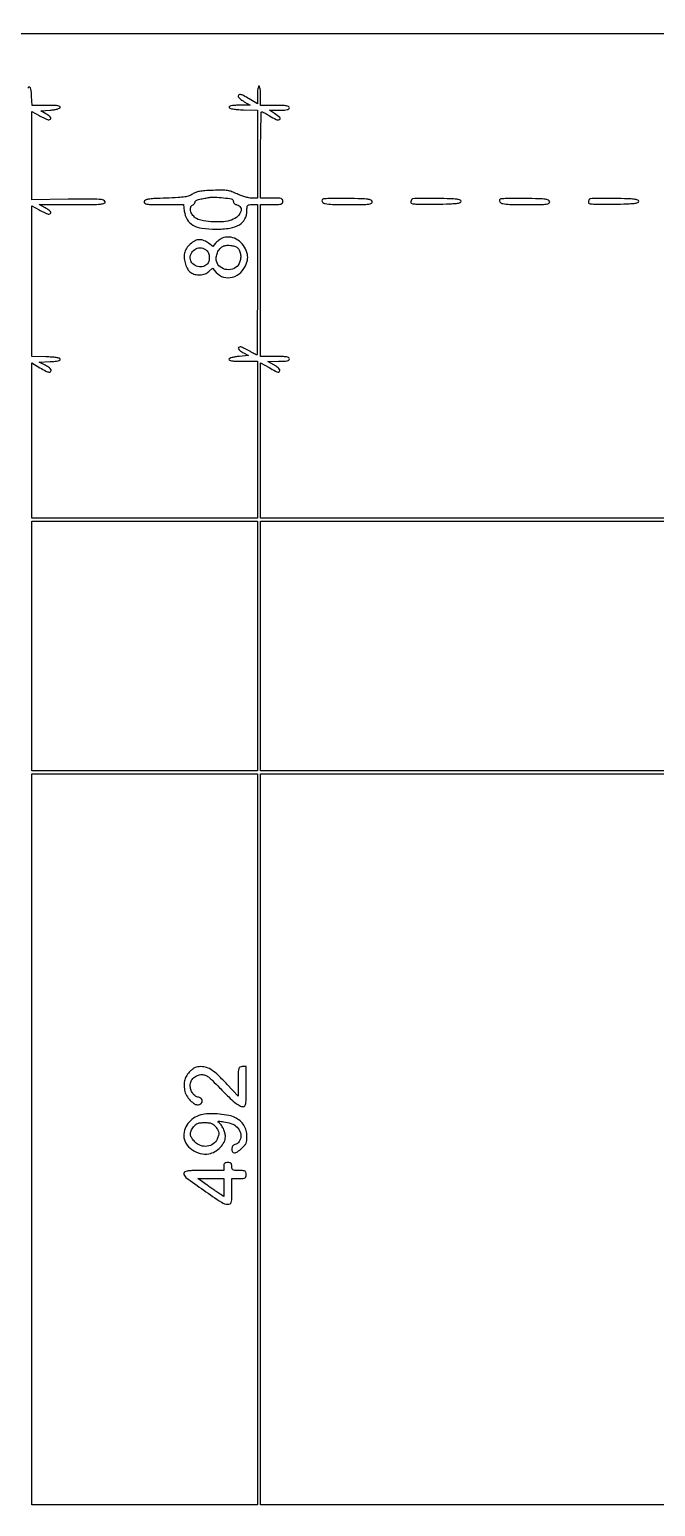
# Model space of a CAD drawing. Extents: x 0 to 836, y 5 to 589.
# Drawn here: x 412.4 to 445.5, y 430.3 to 508.4 of the extents above; entities that cross this region are included whole.
import ezdxf

# ---------------------------------------------------------------- set-up
doc = ezdxf.new("R2010")
doc.units = 0
doc.header["$MEASUREMENT"] = 0

msp = doc.modelspace()

# ---------------------------------------------------------------- linework, layer by layer
for points in [[(201.712326, 537.783562, -0.000001), (217.055896, 537.76491, -0.426088)], [(546.939, 229.3929, -0.000106), (546.943559, 250.949215, -0.000176), (546.957638, 269.095817, -0.000001), (546.976289, 285.583213, -0.415883)], [(836.0595, 588.6891), (420.497259, 588.710259, 0.000013), (261.145696, 588.714318, 0.000021), (126.989856, 588.708632), (4.934769, 588.698274, 0.19889), (4.878609, 588.675009, 0.198853), (4.855343, 588.618859), (4.83877, 516.273901, 0.000036), (4.826254, 436.744061, 0.000021), (4.8222, 342.282364), (4.8222, 95.946129), (4.469225, 95.920114, 0.031904), (4.160456, 95.877435, 0.315999), (4.075312, 95.787407, 0.415411), (4.137995, 95.703578, 0.035338), (4.43445, 95.6826), (4.8222, 95.6826), (4.8222, 50.2101), (4.8222, 4.7376), (420.462, 4.7376), (836.1018, 4.7376)], [(604.852986, 529.408162, -0.000002), (620.423836, 529.389509, -0.550615)], [(238.738155, 529.614638, -0.000002), (224.300981, 529.63329, -0.415836)], [(308.18842, 529.408162, -0.000002), (322.638019, 529.38951, -0.415836)], [(531.796111, 538.074638, -0.000002), (517.6951, 538.093291, -0.426056)], [(413.368417, 538.074638, -0.000002), (399.676779, 538.093291, -0.415815)], [(77.850638, 481.579418, -0.000002), (77.869294, 494.031443, -0.550517)], [(336.166934, 548.220763, -0.000002), (326.827688, 548.233536, -0.413812)], [(77.644162, 421.684687, -0.000002), (77.625507, 409.236574, -0.415775)], [(689.941022, 529.408162, -0.000003), (701.809045, 529.389505, -0.550493)], [(333.609652, 529.614638, -0.000003), (323.198363, 529.633296, -0.415688)], [(383.716206, 529.408162, -0.000003), (394.123716, 529.389504, -0.425916)], [(835.429914, 203.53197, -0.00002), (835.42504, 321.569549)], [(381.27946, 547.935135, -0.000004), (390.656104, 547.916048, -0.413615)], [(604.231838, 387.151416, -0.000003), (604.250494, 398.693431, -0.41574)], [(458.8281, 482.5584), (424.6074, 482.5584), (424.6074, 486.662223), (424.6074, 490.766047), (425.05839, 490.511523, 0.005091), (425.393198, 490.327038, 0.060859), (425.53055, 490.273468, 0.280946), (425.594427, 490.29305, 0.183407), (425.6226, 490.367271, 0.174943), (425.60309, 490.421325, 0.032609), (425.529408, 490.499167, 0.031428), (425.426822, 490.582943, 0.024173), (425.30535, 490.661428), (424.9881, 490.845313), (425.55915, 490.847257, 0.008975), (425.852052, 490.853512, 0.045684), (426.013551, 490.874725, 0.104993), (426.099056, 490.914056, 0.2369), (426.1302, 490.9761, 0.273642), (426.092325, 491.040123, 0.084509), (425.98215, 491.078325, 0.035355), (425.772386, 491.0982, 0.005946), (425.3688, 491.103), (424.6074, 491.103), (424.6074, 495.1215), (424.6074, 499.14), (425.1996, 499.14, 0.006583), (425.549492, 499.144607, 0.063075), (425.696625, 499.167193, 0.183695), (425.76547, 499.218626, 0.142406), (425.7918, 499.3092, 0.142406), (425.76547, 499.399774, 0.183695), (425.696625, 499.451207, 0.063075), (425.549492, 499.473793, 0.006583), (425.1996, 499.4784), (424.6074, 499.4784), (424.6074, 501.7626, -0.002603), (424.611959, 502.638292, -0.004348), (424.626038, 503.375041, -0.000761), (424.644959, 504.02008, -0.417363), (424.67085, 504.04416, -0.10382), (424.710588, 504.034077, -0.007062), (424.815067, 503.98107, -0.009869), (424.938455, 503.913121, -0.007234), (425.0727, 503.833093, 0.028609), (425.4283, 503.641205, 0.215036), (425.61492, 503.63859, 0.550574), (425.630704, 503.739854, 0.037328), (425.34765, 503.952467), (425.0727, 504.12855), (425.60145, 504.129975, 0.010038), (425.870086, 504.136093, 0.04885), (426.020687, 504.157388, 0.11021), (426.100739, 504.196813, 0.227201), (426.1302, 504.2583, 0.273642), (426.092325, 504.322323, 0.084509), (425.98215, 504.360525, 0.035355), (425.772386, 504.3804, 0.005946), (425.3688, 504.3852), (424.6074, 504.3852), (424.6074, 504.8928, 0.015416), (424.601357, 505.08876, 0.025878), (424.582725, 505.25235, 0.024068), (424.556218, 505.374747, 0.339565), (424.5228, 505.4004, 0.33177), (424.489724, 505.375738, 0.027191), (424.463051, 505.264363, 0.027994), (424.444304, 505.114819, 0.017186), (424.4382, 504.937295), (424.4382, 504.47419), (424.011477, 504.725795, 0.009346), (423.704375, 504.899216, 0.063105), (423.541764, 504.962162, 0.227008), (423.460025, 504.945323, 0.236522), (423.423828, 504.87165, 0.175744), (423.443267, 504.819337, 0.030637), (423.517362, 504.742149, 0.030019), (423.619857, 504.658489, 0.022931), (423.741078, 504.579295), (424.0575, 504.39269), (423.4794, 504.388945, 0.009126), (423.203038, 504.382109, 0.039013), (423.039425, 504.36222, 0.08811), (422.954338, 504.328755, 0.348167), (422.936327, 504.27945, 0.245891), (422.987279, 504.230169, 0.029679), (423.14441, 504.193847, 0.024548), (423.376259, 504.166186, 0.009086), (423.704777, 504.149256), (424.4382, 504.124813), (424.4382, 501.801606), (424.4382, 499.4784), (424.129382, 499.4784, -0.050392), (423.979679, 499.493526, -0.020173), (423.779462, 499.542892, -0.01972), (423.56628, 499.613897, -0.02352), (423.371825, 499.697948, 0.024358), (423.090239, 499.8191, 0.052583), (422.862075, 499.877975, 0.037902), (422.583883, 499.897953, 0.007743), (422.090342, 499.888298, 0.008281), (421.656298, 499.865877, 0.028282), (421.375808, 499.830713, 0.043282), (421.174101, 499.775371, 0.060365), (421.007849, 499.6899, -0.068987), (420.825719, 499.600186, -0.042284), (420.592585, 499.544264, -0.023596), (420.240274, 499.507589, -0.004872), (419.616981, 499.4784, 0.003439), (418.965045, 499.449742, 0.027643), (418.66665, 499.417969, 0.070052), (418.51067, 499.369509, 0.239581), (418.447528, 499.28805, 0.292103), (418.479143, 499.208734, 0.120467), (418.59117, 499.163556, 0.032856), (418.844105, 499.143821, 0.003044), (419.471758, 499.14), (420.524322, 499.14), (420.570591, 498.795034, 0.098084), (420.721628, 498.352461, 0.131995), (421.020142, 498.054836, 0.095835), (421.507156, 497.887833, 0.034829), (422.2386, 497.83682, 0.036921), (422.981078, 497.891721, 0.096429), (423.483423, 498.069352, 0.139031), (423.774611, 498.374276, 0.119105), (423.884335, 498.805833, -0.016579), (423.893601, 499.011433, -0.15567), (423.926589, 499.092361, -0.19293), (423.997068, 499.13029, -0.027895), (424.16325, 499.139732), (424.4382, 499.14), (424.4382, 495.1638, -0.000793), (424.435781, 493.639124, -0.001323), (424.428311, 492.355609, -0.000071), (424.418375, 491.201319, -0.411653), (424.404535, 491.1876, -0.118776), (424.381161, 491.193232, -0.002401), (424.272605, 491.249429, -0.005535), (424.14622, 491.31742, -0.003675), (424.002685, 491.398081, 0.011167), (423.853964, 491.478749, 0.013731), (423.71159, 491.547032, 0.012176), (423.590004, 491.597779, 0.090598), (423.52875, 491.609581, 0.192997), (423.447019, 491.577724, 0.340288), (423.435957, 491.509962, 0.109392), (423.525625, 491.40608, 0.035201), (423.69795, 491.295523), (423.9729, 491.1453), (423.471886, 491.103, 0.017263), (423.26918, 491.078815, 0.029087), (423.101782, 491.042884, 0.030909), (422.978197, 491.000362, 0.218326), (422.936086, 490.95495, 0.394038), (422.959572, 490.904132, 0.06108), (423.076782, 490.872303, 0.029434), (423.293521, 490.853988, 0.006363), (423.66975, 490.8492), (424.4382, 490.8492), (424.4382, 486.7038), (424.4382, 482.5584), (418.4739, 482.5584), (412.5096, 482.5584), (412.5096, 486.659305), (412.5096, 490.76021), (412.936323, 490.508605, 0.009298), (413.246043, 490.333666, 0.065443), (413.407457, 490.272012, 0.236264), (413.488584, 490.290995, 0.222811), (413.5248, 490.368231, 0.180386), (413.504914, 490.421557, 0.035725), (413.431608, 490.49488, 0.033672), (413.32902, 490.572347, 0.025766), (413.20755, 490.643181), (412.8903, 490.8069), (413.467068, 490.832046, 0.010182), (413.731294, 490.848962, 0.036329), (413.898542, 490.875425, 0.069509), (413.991566, 490.911328, 0.360342), (414.010141, 490.958946, 0.251947), (413.96096, 491.005446, 0.025187), (413.79732, 491.040909, 0.023026), (413.563093, 491.068441, 0.009412), (413.243023, 491.085144), (412.5096, 491.109587), (412.5096, 495.089727), (412.5096, 499.069866), (412.900956, 498.851133, 0.011597), (413.059316, 498.767383, 0.014102), (413.211497, 498.696653, 0.012683), (413.341646, 498.644442, 0.089272), (413.408556, 498.6324, 0.181597), (413.49801, 498.665997, 0.363837), (413.508848, 498.73566, 0.105918), (413.406949, 498.844036, 0.029861), (413.20755, 498.96504), (412.8903, 499.132522), (414.651953, 499.136261, 0.001652), (415.725222, 499.142084, 0.01967), (416.140081, 499.162039, 0.0624), (416.336386, 499.204299, 0.373519), (416.384247, 499.28805, 0.290651), (416.303591, 499.372659, 0.044605), (416.062947, 499.410124, 0.017397), (415.596299, 499.424364, 0.001582), (414.432244, 499.415693), (412.5096, 499.395285), (412.5096, 501.728276), (412.5096, 504.061266), (412.900956, 503.842533, 0.011597), (413.059316, 503.758783, 0.014102), (413.211497, 503.688053, 0.012683), (413.341646, 503.635842, 0.089272), (413.408556, 503.6238, 0.171861), (413.497719, 503.65538, 0.352784), (413.512324, 503.723332, 0.117079), (413.425392, 503.826602, 0.034501), (413.24985, 503.938877), (412.9749, 504.0891), (413.475914, 504.1314, 0.017263), (413.67862, 504.155585, 0.029087), (413.846018, 504.191516, 0.030909), (413.969603, 504.234038, 0.218326), (414.011714, 504.27945, 0.393241), (413.988329, 504.330234, 0.061567), (413.871858, 504.362086, 0.029596), (413.656302, 504.380408, 0.006405), (413.282272, 504.3852), (412.518044, 504.3852), (412.492672, 504.87165, 0.017296), (412.459946, 505.248165, 0.277549), (412.384522, 505.344797, 0.479493), (412.309159, 505.300878, 0.021217)]]:
    msp.add_lwpolyline(points, format="xyb")
for points in [[(411.774424, 508.1922), (462.859712, 508.1922)], [(458.8281, 469.1916), (424.6074, 469.1916), (424.6074, 475.7904), (424.6074, 482.3892), (458.8281, 482.3892)], [(467.6265, 430.3602), (424.6074, 430.3602), (424.6074, 449.6913), (424.6074, 469.0224), (458.8281, 469.0224)]]:
    msp.add_lwpolyline(points)
for points in [[(423.10575, 499.421481, -0.109167), (423.130074, 499.398675, -0.052195), (423.150562, 499.360797, -0.048225), (423.164496, 499.314966, -0.049736), (423.1692, 499.267791, 0.150318), (423.183461, 499.221427, 0.082011), (423.224861, 499.177909, 0.069185), (423.286222, 499.143705, 0.057229), (423.358686, 499.124734, -0.248981), (423.54969, 498.985542, -0.223328), (423.553039, 498.738539, -0.125082), (423.330213, 498.460016, -0.096056), (422.979076, 498.287946, -0.056119), (422.531466, 498.219381, -0.030501), (421.97452, 498.231136, -0.02923), (421.45342, 498.304853, -0.110494), (421.154363, 498.438069, -0.087283), (420.994943, 498.60664, -0.091638), (420.905956, 498.816752, -0.121467), (420.910365, 499.001182, -0.239091), (421.006234, 499.107232, 0.068992), (421.056916, 499.135195, 0.063006), (421.099859, 499.176651, 0.066745), (421.128933, 499.224731, 0.103008), (421.1388, 499.272118, -0.211182), (421.160434, 499.321056, -0.06428), (421.228403, 499.368552, -0.049656), (421.329952, 499.409383, -0.03034), (421.45605, 499.4379, 0.00247), (421.586816, 499.459902, 0.002469), (421.717385, 499.483198, 0.002414), (421.831181, 499.504651, 0.009772), (421.9002, 499.519413, -0.071654), (422.076436, 499.534816, -0.006294), (422.524504, 499.504089, -0.004837), (422.980986, 499.462559, -0.109264)], [(427.865841, 499.395969, 0.335536), (427.8776, 499.271086, 0.162372), (428.026073, 499.188521, 0.041067), (428.40872, 499.14878, 0.00535), (429.229296, 499.14, 0.002325), (430.020526, 499.143679, 0.026378), (430.332785, 499.163078, 0.093365), (430.47458, 499.207092, 0.329527), (430.513386, 499.28805, 0.252044), (430.446621, 499.370031, 0.065989), (430.277142, 499.415434, 0.02513), (429.949365, 499.441618, 0.002822), (429.202217, 499.459419, 0.00498), (428.654868, 499.463917, 0.011426), (428.242777, 499.453781, 0.007288), (427.928764, 499.434281, 0.239589)], [(432.618316, 499.424116, 0.076915), (432.59587, 499.393451, 0.038267), (432.576989, 499.349023, 0.03683), (432.564113, 499.298956, 0.044554), (432.5598, 499.250652, 0.359227), (432.609273, 499.190677, 0.030669), (432.821828, 499.16289, 0.018402), (433.1904, 499.151138, 0.00314), (433.89225, 499.159002, 0.003018), (434.620092, 499.176123, 0.020677), (434.977592, 499.201513, 0.04193), (435.172802, 499.240284, 0.334423), (435.2247, 499.3092, 0.330168), (435.173889, 499.37776, 0.044496), (434.98735, 499.416792, 0.021579), (434.644654, 499.442261, 0.003193), (433.950766, 499.459366, 0.00437), (433.458252, 499.464056, 0.006808), (433.033861, 499.458609, 0.002536), (432.671224, 499.447174, 0.189419)], [(437.256441, 499.395969, 0.335536), (437.2682, 499.271086, 0.162372), (437.416673, 499.188521, 0.041067), (437.79932, 499.14878, 0.00535), (438.619896, 499.14, 0.002325), (439.411126, 499.143679, 0.026378), (439.723385, 499.163078, 0.093365), (439.86518, 499.207092, 0.329527), (439.903986, 499.28805, 0.252044), (439.837221, 499.370031, 0.065989), (439.667742, 499.415434, 0.02513), (439.339965, 499.441618, 0.002822), (438.592817, 499.459419, 0.00498), (438.045468, 499.463917, 0.011426), (437.633377, 499.453781, 0.007288), (437.319364, 499.434281, 0.239589)], [(442.008916, 499.424116, 0.076915), (441.98647, 499.393451, 0.038267), (441.967589, 499.349023, 0.03683), (441.954713, 499.298956, 0.044554), (441.9504, 499.250652, 0.359227), (441.999873, 499.190677, 0.030669), (442.212428, 499.16289, 0.018402), (442.581, 499.151138, 0.00314), (443.28285, 499.159002, 0.003018), (444.010692, 499.176123, 0.020677), (444.368192, 499.201513, 0.04193), (444.563402, 499.240284, 0.334423), (444.6153, 499.3092, 0.330168), (444.564489, 499.37776, 0.044496), (444.37795, 499.416792, 0.021579), (444.035254, 499.442261, 0.003193), (443.341366, 499.459366, 0.00437), (442.848852, 499.464056, 0.006808), (442.424461, 499.458609, 0.002536), (442.061824, 499.447174, 0.189419)], [(422.577, 497.357489, 0.040601), (422.485962, 497.311459, 0.025244), (422.387117, 497.24387, 0.025261), (422.295741, 497.166788, 0.041172), (422.227589, 497.091734), (422.089678, 496.912169), (421.85663, 497.095485, 0.041994), (421.750107, 497.165668, 0.031509), (421.622744, 497.224951, 0.032216), (421.494853, 497.265669, 0.061032), (421.387682, 497.2788, 0.115061), (421.14048, 497.22115, 0.06786), (420.887923, 497.050678, 0.066547), (420.684917, 496.813848, 0.097887), (420.583396, 496.560114, 0.070335), (420.570778, 496.279933, 0.054064), (420.632726, 495.979667, 0.056256), (420.751977, 495.715383, 0.106277), (420.910298, 495.544762, 0.09583), (421.133862, 495.444942, 0.070962), (421.404183, 495.421317, 0.07178), (421.667063, 495.47401, 0.103631), (421.868826, 495.597065), (422.059857, 495.776529), (422.255111, 495.549533, 0.147366), (422.647831, 495.299026, 0.137488), (423.125335, 495.298111, 0.126484), (423.56365, 495.550811, 0.115756), (423.843391, 495.991408, 0.020624), (423.906749, 496.20069, 0.063266), (423.925383, 496.347365, 0.063773), (423.906681, 496.493399, 0.0212), (423.843391, 496.700086, 0.090468), (423.636712, 497.061075, 0.0982), (423.320882, 497.313663, 0.103829), (422.94775, 497.417697, 0.113473)], [(421.745489, 496.715788, -0.118575), (421.852943, 496.558447, -0.083649), (421.894864, 496.347565, -0.083894), (421.865352, 496.135191, -0.12056), (421.767257, 495.973543, -0.162803), (421.520776, 495.850617, -0.124244), (421.21908, 495.883135, -0.128391), (420.975981, 496.053032, -0.178211), (420.885, 496.300188, -0.135448), (420.966998, 496.597328, -0.146623), (421.188056, 496.799625, -0.151685), (421.477809, 496.84308, -0.146881)], [(423.388349, 496.849452, -0.123536), (423.498604, 496.698946, -0.07207), (423.552636, 496.480546, -0.067321), (423.543981, 496.238891, -0.076904), (423.470455, 496.019769, -0.161215), (423.207429, 495.76274, -0.139327), (422.825898, 495.694371, -0.141499), (422.469748, 495.836906, -0.167303), (422.27266, 496.139412, -0.094967), (422.260397, 496.356068, -0.066413), (422.324739, 496.592728, -0.067639), (422.446753, 496.799471, -0.109922), (422.604172, 496.927708, -0.091528), (422.781835, 496.979197, -0.049791), (423.00979, 496.979205, -0.049978), (423.231217, 496.934472, -0.098697)], [(420.882825, 453.29764, 0.051153), (420.702916, 453.076604, 0.072988), (420.596398, 452.847527, 0.071635), (420.559022, 452.594232, 0.047266), (420.585811, 452.300615, 0.082624), (420.688785, 452.018795, 0.062291), (420.88594, 451.753781, 0.06701), (421.119586, 451.567553, 0.171701), (421.328599, 451.525394, 0.154891), (421.469099, 451.592984, 0.205775), (421.524884, 451.721621, 0.206634), (421.469877, 451.850204, 0.155718), (421.329894, 451.917836, -0.120035), (421.162041, 451.984889, -0.083756), (421.017352, 452.12978, -0.077229), (420.918889, 452.326817, -0.077472), (420.885, 452.544224, -0.10504), (420.931702, 452.764079, -0.10037), (421.064121, 452.950076, -0.097017), (421.262917, 453.074325, -0.091225), (421.49835, 453.117954, -0.091469), (421.672618, 453.086036, -0.068605), (421.844092, 452.992233, -0.035955), (422.065373, 452.802249, -0.006703), (422.440552, 452.420004, 0.00777), (422.920029, 451.933574, 0.027056), (423.250718, 451.641803, 0.042437), (423.500058, 451.477001, 0.124499), (423.69795, 451.426157, 0.266285), (423.777722, 451.471486, 0.098923), (423.8219, 451.597833, 0.031549), (423.84195, 451.860822, 0.003254), (423.846, 452.4831), (423.846, 453.5406), (423.6345, 453.5406, 0.107498), (423.511743, 453.513899, 0.221958), (423.449459, 453.44079, 0.062393), (423.425331, 453.274575, 0.003589), (423.418949, 452.75805), (423.414897, 451.9755), (422.841093, 452.594669, 0.011982), (422.367265, 453.081999, 0.044714), (422.036788, 453.3526, 0.070874), (421.752218, 453.491904, 0.078159), (421.449542, 453.540043, 0.038885), (421.281298, 453.52723, 0.062693), (421.143332, 453.487713, 0.060899), (421.016728, 453.414241, 0.034494)], [(421.547932, 451.011139, 0.073887), (421.14082, 450.86182, 0.087476), (420.820853, 450.606468, 0.091457), (420.617449, 450.267388, 0.089719), (420.5466, 449.875728, 0.141999), (420.6593, 449.486897, 0.096328), (420.977686, 449.149413, 0.091456), (421.416443, 448.942832, 0.111226), (421.869399, 448.926475, 0.086234), (422.185854, 449.044683, 0.068269), (422.473513, 449.270649, 0.071559), (422.677025, 449.552285, 0.121305), (422.7462, 449.833216, 0.066352), (422.718715, 450.039414, 0.046732), (422.636553, 450.25875, 0.046757), (422.515163, 450.458864, 0.0667), (422.370404, 450.607583, -0.735574), (422.389006, 450.656513, -0.031466), (422.668668, 450.621707, -0.020612), (423.027085, 450.538561, -0.077741), (423.236502, 450.44395, -0.119204), (423.471702, 450.193497, -0.126117), (423.560186, 449.868477, -0.149908), (423.476608, 449.580765, -0.185771), (423.251762, 449.41918, 0.08419), (423.180771, 449.387157, 0.095531), (423.12787, 449.334589, 0.088381), (423.095544, 449.262548, 0.061447), (423.0846, 449.173833, 0.134368), (423.123738, 449.030824, 0.288114), (423.221397, 448.980541, 0.13087), (423.383613, 449.038984, 0.030797), (423.612015, 449.21906, 0.02906), (423.758599, 449.366207, 0.07793), (423.838142, 449.490352, 0.076479), (423.876679, 449.634274, 0.027248), (423.8883, 449.847357, 0.06418), (423.84723, 450.165994, 0.078293), (423.726799, 450.441096, 0.077155), (423.525897, 450.668819, 0.060136), (423.24834, 450.848199, 0.066205), (422.922944, 450.956542, 0.02342), (422.435767, 451.026371, 0.023784), (421.933206, 451.0505, 0.051157)], [(422.23246, 450.356691, -0.034949), (422.351146, 450.181954, -0.100985), (422.397704, 450.044001, -0.102102), (422.386241, 449.899737, -0.036199), (422.313871, 449.70461, -0.132246), (422.102727, 449.449037, -0.124081), (421.786683, 449.326296, -0.117551), (421.436338, 449.365164, -0.110668), (421.132292, 449.557892, -0.050987), (420.962232, 449.766687, -0.123571), (420.897173, 449.953134, -0.130223), (420.929402, 450.141841, -0.059664), (421.06034, 450.356691, -0.046717), (421.170076, 450.472174, -0.088755), (421.279669, 450.537942, -0.070236), (421.422187, 450.570293, -0.020746), (421.6464, 450.5796, -0.020746), (421.870613, 450.570293, -0.070236), (422.013131, 450.537942, -0.088755), (422.122724, 450.472174, -0.046717)], [(422.6616, 448.2531), (422.6616, 448.0416), (421.6041, 448.0416, 0.003205), (420.977506, 448.037584, 0.032111), (420.716521, 448.017443, 0.102973), (420.591988, 447.972487, 0.260443), (420.5466, 447.891261, 0.239123), (420.653813, 447.679899, 0.005433), (421.600929, 447.002212, 0.007285), (422.543625, 446.363303, 0.146296), (422.872407, 446.265, 0.092874), (422.995501, 446.288063, 0.227966), (423.056819, 446.353609, 0.071609), (423.080658, 446.500539, 0.004467), (423.0846, 446.9418), (423.0846, 447.6186), (423.4653, 447.6186, 0.012699), (423.692018, 447.624359, 0.114574), (423.78678, 447.6515, 0.210352), (423.831989, 447.711088, 0.058662), (423.846, 447.8301, 0.058662), (423.831989, 447.949112, 0.210352), (423.78678, 448.0087, 0.114574), (423.692018, 448.035841, 0.012699), (423.4653, 448.0416, -0.012699), (423.238582, 448.047359, -0.114574), (423.14382, 448.0745, -0.210352), (423.098611, 448.134088, -0.058662), (423.0846, 448.2531, 0.045527), (423.074808, 448.360416, 0.152009), (423.0423, 448.4223, 0.152009), (422.980416, 448.454808, 0.045527), (422.8731, 448.4646, 0.045527), (422.765784, 448.454808, 0.152009), (422.7039, 448.4223, 0.152009), (422.671392, 448.360416, 0.045527)], [(422.6616, 447.14357), (422.6616, 446.66854), (422.465147, 446.797261, -0.00452), (422.358383, 446.868603, -0.001063), (422.181181, 446.989898, -0.001095), (421.978001, 447.130266, -0.001077), (421.774322, 447.272291), (421.27995, 447.6186), (421.970775, 447.6186), (422.6616, 447.6186)]]:
    msp.add_lwpolyline(points, format="xyb", close=True)
for points in [[(424.4382, 475.7904), (424.4382, 469.1916), (418.4739, 469.1916), (412.5096, 469.1916), (412.5096, 475.7904), (412.5096, 482.3892), (418.4739, 482.3892), (424.4382, 482.3892)], [(424.4382, 449.6913), (424.4382, 430.3602), (418.4739, 430.3602), (412.5096, 430.3602), (412.5096, 449.6913), (412.5096, 469.0224), (418.4739, 469.0224), (424.4382, 469.0224)]]:
    msp.add_lwpolyline(points, close=True)

doc.saveas('drawing.dxf')
